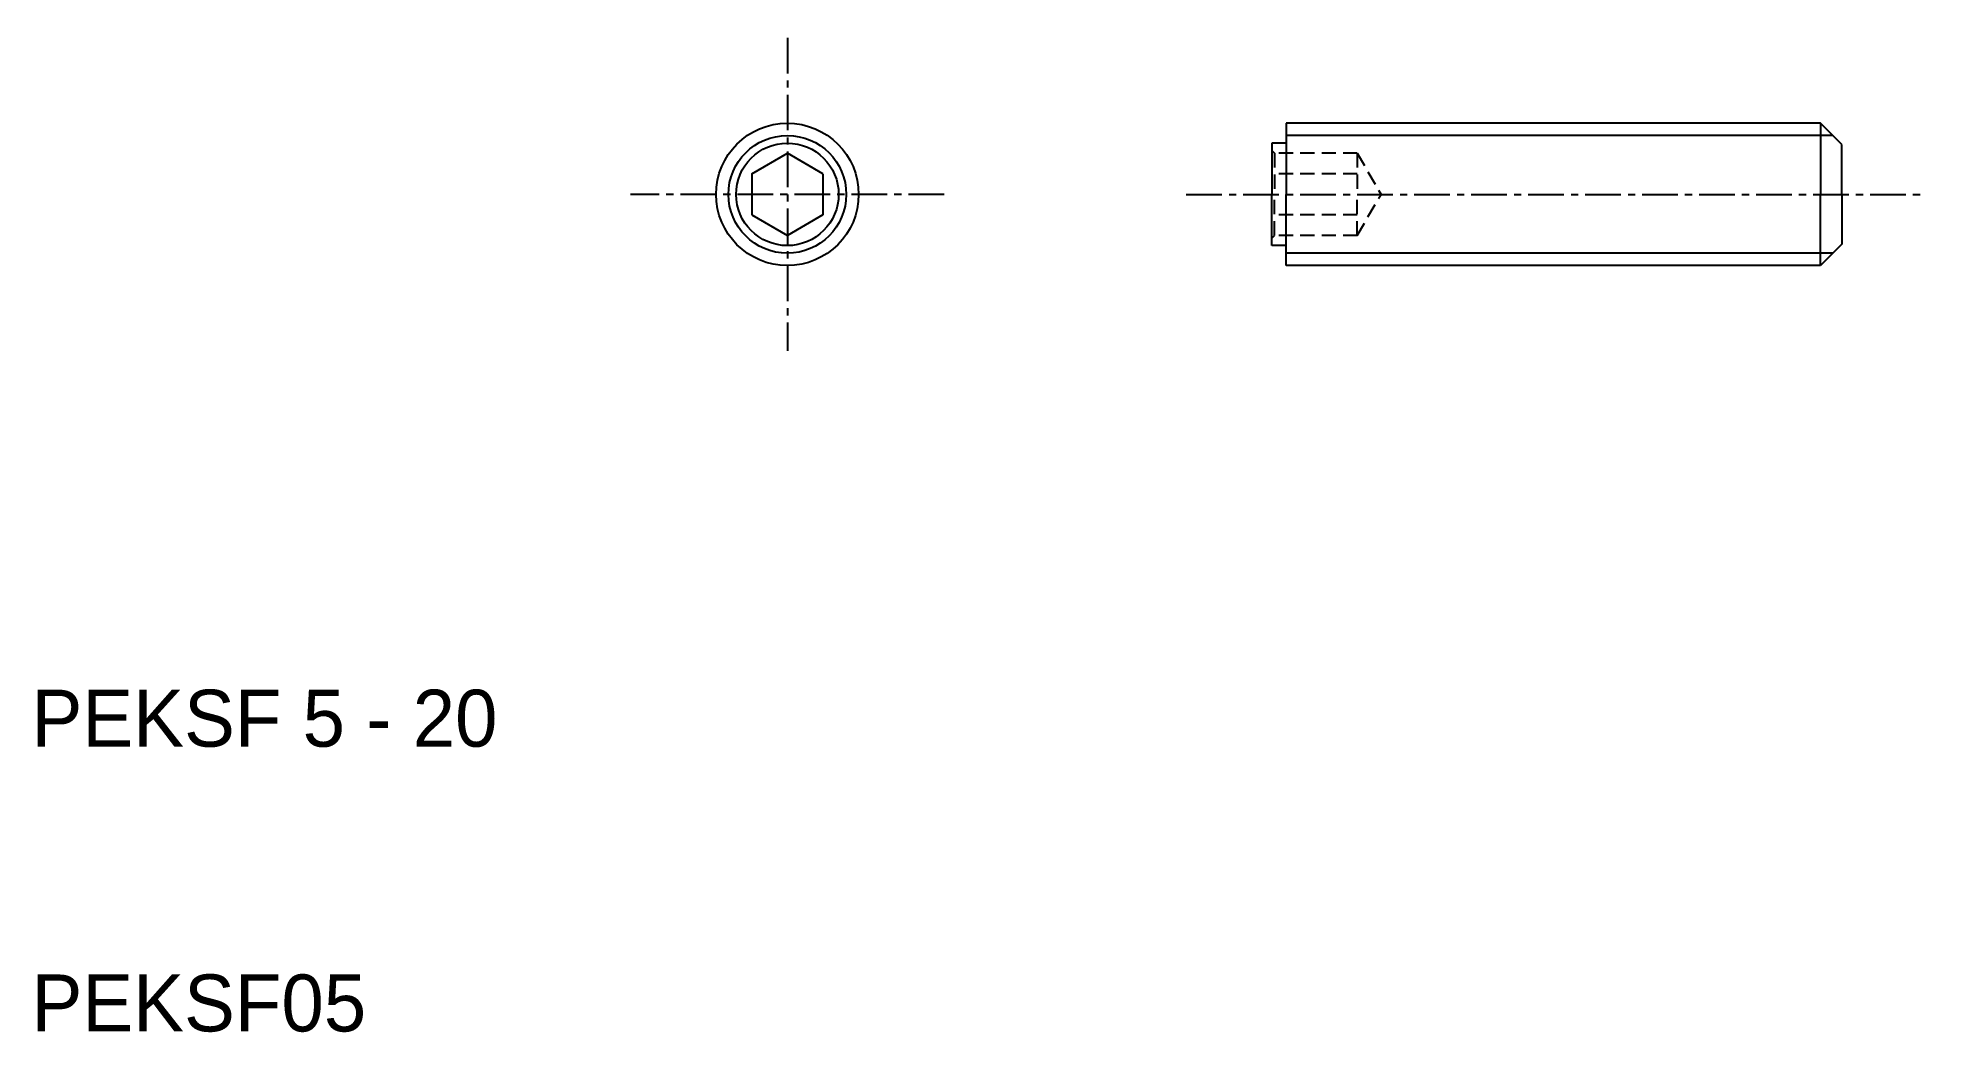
# Model space of a CAD drawing. Extents: x 10.2 to 76.5, y 10 to 44.9.
import ezdxf

# ---------------------------------------------------------------- set-up
doc = ezdxf.new("R2010")
doc.units = 0
doc.linetypes.add('CENTER', pattern=[2, 1.25, -0.25, 0.25, -0.25])
doc.linetypes.add('DASHED', pattern=[0.75, 0.5, -0.25])
doc.layers.get('0').update_dxf_attribs({"linetype": 'CONTINUOUS'})
doc.layers.add('CENTER', color=1, linetype='CENTER')

msp = doc.modelspace()

# ---------------------------------------------------------------- linework, layer by layer
at = {"color": 7, "linetype": 'CONTINUOUS'}
for p, q in [((72.774, 41.897), (54.024, 41.897)), ((54.024, 41.897), (54.024, 41.197)), ((72.774, 41.897), (72.774, 39.397)), ((53.524, 41.197), (53.524, 39.397)), ((54.024, 41.197), (53.524, 41.197)), ((54.024, 41.197), (54.024, 39.397)), ((73.524, 39.397), (73.524, 41.147)), ((35.274, 40.118), (36.524, 40.84)), ((37.774, 40.118), (36.524, 40.84)), ((35.274, 40.118), (35.274, 38.675)), ((37.774, 40.118), (37.774, 38.675)), ((53.524, 37.597), (53.524, 39.397)), ((54.024, 37.597), (54.024, 39.397)), ((72.774, 36.897), (72.774, 39.397)), ((73.524, 39.397), (73.524, 37.647)), ((35.274, 38.675), (36.524, 37.953)), ((37.774, 38.675), (36.524, 37.953)), ((54.024, 37.597), (53.524, 37.597)), ((54.024, 36.897), (54.024, 37.597)), ((72.774, 36.897), (54.024, 36.897))]:
    msp.add_line(p, q, dxfattribs=at)
for p, q in [((73.524, 41.147), (72.774, 41.897)), ((73.524, 37.647), (72.774, 36.897))]:
    msp.add_line(p, q)
at = {"color": 3, "linetype": 'CONTINUOUS'}
for p, q in [((73.207, 41.464), (54.024, 41.464)), ((73.207, 37.33), (54.024, 37.33))]:
    msp.add_line(p, q, dxfattribs=at)
at = {"color": 3, "linetype": 'DASHED'}
for p, q in [((53.524, 40.94), (53.624, 40.84)), ((56.524, 40.84), (53.624, 40.84)), ((53.624, 40.84), (53.624, 39.397)), ((56.524, 40.84), (57.357, 39.397)), ((56.524, 40.84), (56.524, 39.397)), ((56.524, 40.118), (53.624, 40.118)), ((53.624, 37.953), (53.624, 39.397)), ((56.524, 37.953), (57.357, 39.397)), ((56.524, 37.953), (56.524, 39.397)), ((56.524, 38.675), (53.624, 38.675)), ((53.524, 37.853), (53.624, 37.953)), ((56.524, 37.953), (53.624, 37.953))]:
    msp.add_line(p, q, dxfattribs=at)
at = {"color": 7, "linetype": 'CONTINUOUS'}
for radius in [2.5, 1.8]:
    msp.add_circle((36.524, 39.397), radius, dxfattribs=at)
at = {"color": 3, "linetype": 'CONTINUOUS'}
msp.add_circle((36.524, 39.397), 2.067, dxfattribs=at)
at = {"layer": 'CENTER', "color": 1, "linetype": 'CENTER'}
for p, q in [((36.524, 44.897), (36.524, 33.897)), ((42.024, 39.397), (31.024, 39.397)), ((50.524, 39.397), (76.524, 39.397))]:
    msp.add_line(p, q, dxfattribs=at)

# ---------------------------------------------------------------- texts
at = {"color": 7, "linetype": 'CONTINUOUS'}
for s, p in [('PEKSF 5 - 20', (10, 20)), ('PEKSF05', (10, 10))]:
    msp.add_text(s, height=2, dxfattribs=at).set_placement(p)

doc.saveas('drawing.dxf')
